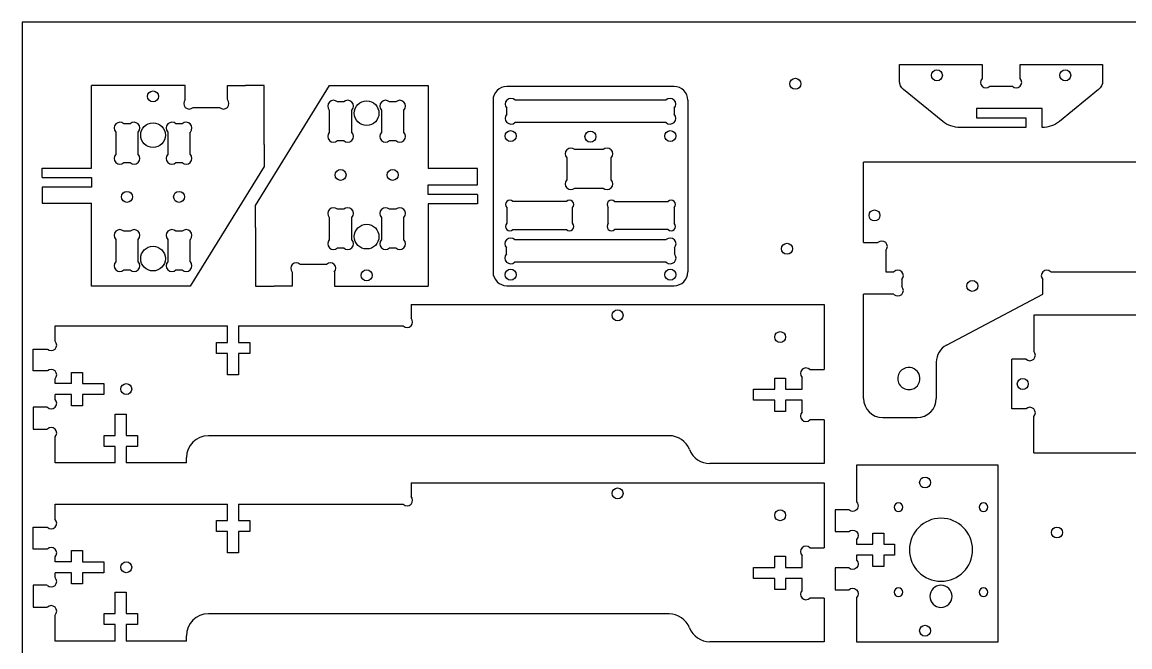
# Model space of a CAD drawing. Header units: millimetres. Extents: x 0 to 1250, y 0 to 611.
# Drawn here: x 0 to 403.6, y 383.3 to 611 of the extents above; entities that cross this region are included whole.
import ezdxf

# ---------------------------------------------------------------- set-up
doc = ezdxf.new("R2010")
doc.units = ezdxf.units.MM
for name, color, linetype in [('helpline', 6, 'Continuous'), ('montaz', 3, 'Continuous'), ('profil wew', 2, 'Continuous')]:
    doc.layers.add(name, color=color, linetype=linetype)

msp = doc.modelspace()

# ---------------------------------------------------------------- linework, layer by layer
for p, q in [((59.46, 587.92), (25.26, 587.92)), ((25.26, 557.81), (25.26, 587.92)), ((59.46, 582.75), (59.46, 587.92)), ((74.78, 587.92), (81.42, 587.92)), ((74.78, 582.75), (74.78, 587.92)), ((88.17, 587.92), (81.42, 587.92)), ((85.04, 544.2), (112.03, 587.92)), ((88.17, 566.42), (88.17, 587.92)), ((112.03, 587.92), (147.96, 587.92)), ((147.96, 587.92), (147.96, 557.6)), ((237.59, 587.52), (176.59, 587.52)), ((171.59, 582.52), (171.59, 519.93)), ((242.59, 582.52), (242.59, 519.93)), ((62.29, 579.92), (71.95, 579.92)), ((88.17, 566.42), (88.17, 558.42)), ((7.26, 554.4), (7.26, 557.81)), ((7.26, 557.81), (25.26, 557.81)), ((88.17, 558.42), (61.18, 514.7)), ((165.96, 557.6), (147.96, 557.6)), ((165.96, 551.72), (165.96, 557.6)), ((704.23, 559.94), (306.59, 559.94)), ((306.59, 530.63), (306.59, 559.94)), ((7.26, 554.4), (25.26, 554.4)), ((25.26, 554.4), (25.26, 550.9)), ((25.26, 550.9), (7.26, 550.9)), ((7.26, 550.9), (7.26, 545.02)), ((147.96, 551.72), (165.96, 551.72)), ((147.96, 548.22), (147.96, 551.72)), ((7.26, 545.02), (25.26, 545.02)), ((25.26, 514.7), (25.26, 545.02)), ((165.96, 548.22), (147.96, 548.22)), ((165.96, 548.22), (165.96, 544.81)), ((85.04, 536.2), (85.04, 544.2)), ((165.96, 544.81), (147.96, 544.81)), ((147.96, 544.81), (147.96, 514.7)), ((85.04, 536.2), (85.04, 514.7)), ((306.59, 530.63), (311.86, 530.63)), ((314.69, 527.8), (314.69, 519.98)), ((110.93, 522.7), (101.27, 522.7)), ((98.44, 519.87), (98.44, 514.7)), ((113.76, 519.87), (113.76, 514.7)), ((314.69, 519.98), (317.68, 519.98)), ((320.51, 517.15), (320.51, 514.6)), ((371.96, 511.88), (371.96, 517.15)), ((374.79, 519.98), (445.33, 519.98)), ((61.18, 514.7), (25.26, 514.7)), ((85.04, 514.7), (91.79, 514.7)), ((98.44, 514.7), (91.79, 514.7)), ((113.76, 514.7), (147.96, 514.7)), ((176.59, 514.93), (237.59, 514.93)), ((306.59, 473.85), (306.59, 511.78)), ((317.68, 511.78), (306.59, 511.78)), ((336.84, 493.29), (371.96, 511.88)), ((141.71, 508.04), (141.71, 503.07)), ((141.71, 508.04), (292.22, 508.04)), ((292.22, 508.04), (292.22, 484.34)), ((458.41, 504.18), (368.63, 504.18)), ((368.63, 504.18), (368.63, 491)), ((12, 494.67), (12, 500.24)), ((12, 500.24), (74.85, 500.24)), ((74.85, 494.24), (74.85, 500.24)), ((78.85, 500.24), (78.85, 494.24)), ((78.85, 500.24), (138.88, 500.24)), ((70.78, 494.24), (74.85, 494.24)), ((70.78, 490.24), (70.78, 494.24)), ((78.85, 494.24), (82.93, 494.24)), ((82.93, 494.24), (82.93, 490.24)), ((4, 483.84), (4, 491.84)), ((4, 491.84), (9.17, 491.84)), ((74.85, 490.24), (70.78, 490.24)), ((74.85, 482.48), (74.85, 490.24)), ((82.93, 490.24), (78.85, 490.24)), ((78.85, 490.24), (78.85, 482.48)), ((333.11, 487.1), (333.11, 473.85)), ((365.8, 488.18), (360.63, 488.18)), ((360.63, 470.02), (360.63, 488.18)), ((9.17, 483.84), (4, 483.84)), ((12, 479.24), (12, 481.02)), ((18, 483.32), (22, 483.32)), ((18, 479.24), (18, 483.32)), ((22, 483.32), (22, 479.24)), ((78.85, 482.48), (74.85, 482.48)), ((274.22, 477.17), (274.22, 481.24)), ((274.22, 481.24), (278.22, 481.24)), ((278.22, 481.24), (278.22, 477.17)), ((284.22, 477.17), (284.22, 481.52)), ((287.05, 484.34), (292.22, 484.34)), ((18, 479.24), (12, 479.24)), ((22, 479.24), (29.76, 479.24)), ((29.76, 479.24), (29.76, 475.24)), ((266.46, 477.17), (274.22, 477.17)), ((266.46, 473.17), (266.46, 477.17)), ((278.22, 477.17), (284.22, 477.17)), ((12, 473.47), (12, 475.24)), ((18, 475.24), (12, 475.24)), ((18, 471.17), (18, 475.24)), ((29.76, 475.24), (22, 475.24)), ((22, 475.24), (22, 471.17)), ((274.22, 473.17), (266.46, 473.17)), ((274.22, 469.1), (274.22, 473.17)), ((278.22, 473.17), (278.22, 469.1)), ((284.22, 473.17), (278.22, 473.17)), ((284.22, 468.82), (284.22, 473.17)), ((9.17, 470.64), (4, 470.64)), ((4, 470.64), (4, 462.64)), ((22, 471.17), (18, 471.17)), ((278.22, 469.1), (274.22, 469.1)), ((365.8, 470.02), (360.63, 470.02)), ((33.94, 460.34), (33.94, 468.11)), ((33.94, 468.11), (37.94, 468.11)), ((37.94, 468.11), (37.94, 460.34)), ((292.22, 465.99), (287.05, 465.99)), ((292.22, 465.99), (292.22, 450.09)), ((313.59, 466.85), (326.11, 466.85)), ((368.63, 454.02), (368.63, 467.2)), ((4, 462.64), (9.17, 462.64)), ((29.86, 460.34), (33.94, 460.34)), ((29.86, 456.34), (29.86, 460.34)), ((37.94, 460.34), (42.01, 460.34)), ((42.01, 460.34), (42.01, 456.34)), ((235.74, 460.24), (67.87, 460.24)), ((12, 450.34), (12, 459.82)), ((33.94, 456.34), (29.86, 456.34)), ((33.94, 450.34), (33.94, 456.34)), ((37.94, 456.34), (37.94, 450.34)), ((42.01, 456.34), (37.94, 456.34)), ((59.87, 450.34), (59.87, 452.24)), ((368.63, 454.02), (642.19, 454.02)), ((33.94, 450.34), (12, 450.34)), ((59.87, 450.34), (37.94, 450.34)), ((292.22, 450.09), (250.64, 450.09)), ((141.71, 443.1), (141.71, 438.13)), ((141.71, 443.1), (292.22, 443.1)), ((292.22, 443.1), (292.22, 419.4)), ((12, 429.73), (12, 435.3)), ((12, 435.3), (74.85, 435.3)), ((74.85, 429.3), (74.85, 435.3)), ((78.85, 435.3), (78.85, 429.3)), ((78.85, 435.3), (138.88, 435.3)), ((70.78, 429.3), (74.85, 429.3)), ((70.78, 425.3), (70.78, 429.3)), ((78.85, 429.3), (82.93, 429.3)), ((82.93, 429.3), (82.93, 425.3)), ((4, 418.9), (4, 426.9)), ((4, 426.9), (9.17, 426.9)), ((74.85, 425.3), (70.78, 425.3)), ((74.85, 417.54), (74.85, 425.3)), ((82.93, 425.3), (78.85, 425.3)), ((78.85, 425.3), (78.85, 417.54)), ((9.17, 418.9), (4, 418.9)), ((12, 414.3), (12, 416.07)), ((18, 418.37), (22, 418.37)), ((18, 414.3), (18, 418.37)), ((22, 418.37), (22, 414.3)), ((78.85, 417.54), (74.85, 417.54)), ((274.22, 412.22), (274.22, 416.3)), ((274.22, 416.3), (278.22, 416.3)), ((278.22, 416.3), (278.22, 412.22)), ((284.22, 412.22), (284.22, 416.57)), ((287.05, 419.4), (292.22, 419.4)), ((18, 414.3), (12, 414.3)), ((22, 414.3), (29.76, 414.3)), ((29.76, 414.3), (29.76, 410.3)), ((266.46, 412.22), (274.22, 412.22)), ((266.46, 408.22), (266.46, 412.22)), ((278.22, 412.22), (284.22, 412.22)), ((304.02, 412.07), (304.02, 412.07)), ((304.02, 412.07), (304.02, 412.07)), ((304.02, 412.07), (304.02, 412.07)), ((304.02, 412.07), (304.02, 412.07)), ((12, 408.53), (12, 410.3)), ((18, 410.3), (12, 410.3)), ((18, 406.23), (18, 410.3)), ((29.76, 410.3), (22, 410.3)), ((22, 410.3), (22, 406.23)), ((274.22, 408.22), (266.46, 408.22)), ((274.22, 404.15), (274.22, 408.22)), ((278.22, 408.22), (278.22, 404.15)), ((284.22, 408.22), (278.22, 408.22)), ((284.22, 403.88), (284.22, 408.22)), ((9.17, 405.7), (4, 405.7)), ((4, 405.7), (4, 397.7)), ((22, 406.23), (18, 406.23)), ((278.22, 404.15), (274.22, 404.15)), ((33.94, 395.4), (33.94, 403.16)), ((33.94, 403.16), (37.94, 403.16)), ((37.94, 403.16), (37.94, 395.4)), ((292.22, 401.05), (287.05, 401.05)), ((292.22, 401.05), (292.22, 385.15)), ((4, 397.7), (9.17, 397.7)), ((12, 385.4), (12, 394.87)), ((29.86, 395.4), (33.94, 395.4)), ((29.86, 391.4), (29.86, 395.4)), ((37.94, 395.4), (42.01, 395.4)), ((42.01, 395.4), (42.01, 391.4)), ((235.74, 395.3), (67.87, 395.3)), ((33.94, 391.4), (29.86, 391.4)), ((33.94, 385.4), (33.94, 391.4)), ((37.94, 391.4), (37.94, 385.4)), ((42.01, 391.4), (37.94, 391.4)), ((33.94, 385.4), (12, 385.4)), ((59.87, 385.4), (37.94, 385.4)), ((59.87, 385.4), (59.87, 387.3)), ((292.22, 385.15), (250.64, 385.15))]:
    msp.add_line(p, q)
msp.add_lwpolyline([(371.72, 572.58), (371.72, 579.58), (347.72, 579.58), (347.72, 576.08), (365.72, 576.08), (365.72, 572.58), (341.76, 572.58, -0.172306), (335.46, 574.82), (321.19, 586.42, -0.225792), (319.71, 589.52), (319.71, 595.62), (349.78, 595.62), (349.78, 590.45, 1), (352.61, 587.62), (360.83, 587.62, 1), (363.65, 590.45), (363.65, 595.62), (393.72, 595.62), (393.72, 589.52, -0.225792), (392.24, 586.42), (377.97, 574.82, -0.171062), (371.72, 572.58, -0.171062)], format="xyb", close=True)
msp.add_lwpolyline([(304.02, 449.56), (304.02, 436.1, -1.008998), (301.19, 433.27), (296.22, 433.27), (296.22, 425.27), (301.19, 425.27, -1), (304.02, 422.44), (304.02, 420.67), (310.02, 420.67), (310.02, 424.74), (314.02, 424.74), (314.02, 420.67), (317.9, 420.67), (317.9, 416.67), (314.02, 416.67), (314.02, 412.6), (310.02, 412.6), (310.02, 416.67), (304.02, 416.67), (304.02, 414.9, -1), (301.19, 412.07), (296.22, 412.07), (296.22, 404.07), (301.19, 404.07, -1), (304.02, 401.24), (304.02, 385.15), (355.61, 385.15), (355.61, 449.56), (304.02, 449.56)], format="xyb")
for centre, radius, start, end in [((176.59, 582.52), 5, 90, 180), ((237.59, 582.52), 5, 0, 90), ((60.87, 581.33), 2, 135, 315), ((73.36, 581.33), 2, 225, 45), ((313.28, 529.21), 2, 315, 135), ((99.85, 521.29), 2, 45, 225), ((112.34, 521.29), 2, 315, 135), ((176.59, 519.93), 5, 180, 270), ((237.59, 519.93), 5, 270, 0), ((319.1, 518.56), 2, 315, 135), ((373.37, 518.56), 2, 45, 225), ((319.1, 513.19), 2, 225, 45), ((140.29, 501.66), 2, 225, 45), ((10.59, 493.26), 2, 225, 45), ((340.11, 487.1), 7, 117.8234, 180), ((367.22, 489.59), 2, 225, 45), ((10.59, 482.43), 2, 315, 135), ((285.63, 482.93), 2, 45, 225), ((10.59, 472.06), 2, 225, 45), ((313.59, 473.85), 7, 180, 270), ((326.11, 473.85), 7, 270, 360), ((285.63, 467.41), 2, 135, 315), ((367.22, 468.61), 2, 315, 135), ((10.59, 461.23), 2, 315, 135), ((67.87, 452.24), 8, 90, 180), ((235.74, 452.24), 8, 21.4417, 90), ((250.64, 458.09), 8, 201.4417, 270), ((140.29, 436.71), 2, 225, 45), ((10.59, 428.31), 2, 225, 45), ((285.63, 417.99), 2, 45, 225), ((10.59, 417.49), 2, 315, 135), ((10.59, 407.11), 2, 225, 45), ((285.63, 402.46), 2, 135, 315), ((10.59, 396.29), 2, 315, 135), ((67.87, 387.3), 8, 90, 180), ((235.74, 387.3), 8, 21.4417, 90), ((250.64, 393.15), 8, 201.4417, 270)]:
    msp.add_arc(centre, radius, start, end)
at = {"layer": 'helpline'}
for p, q in [((1250, 611), (0, 611)), ((0, 611), (0, 0))]:
    msp.add_line(p, q, dxfattribs=at)
at = {"layer": 'montaz'}
for centre in [(333.33, 591.62), (380.1, 591.62), (281.76, 588.52), (236.18, 569.47), (116.03, 555.31), (135.01, 555.31), (38.2, 547.31), (57.18, 547.31), (278.71, 528.38), (178.01, 518.93), (346.23, 514.86), (216.96, 504.14), (276.22, 496.19), (364.63, 479.1), (37.94, 477.24), (216.96, 439.2), (276.22, 431.25), (377.08, 424.96), (37.94, 412.3)]:
    msp.add_circle(centre, 2, dxfattribs=at)
for centre, start, end in [((319.32, 434.17), 90, 270), ((319.32, 434.17), 270, 90), ((350.32, 403.17), 90, 270), ((350.32, 403.17), 270, 90)]:
    msp.add_arc(centre, 1.6, start, end, dxfattribs=at)
at = {"layer": 'profil wew'}
for p, q in [((117.16, 581.91), (114.9, 581.91)), ((136.14, 581.91), (133.88, 581.91)), ((179.56, 582.62), (234.62, 582.62)), ((111.93, 578.94), (111.93, 570.8)), ((120.13, 570.8), (120.13, 578.94)), ((130.91, 578.94), (130.91, 570.8)), ((139.11, 570.8), (139.11, 578.94)), ((176.59, 577.39), (176.59, 579.66)), ((237.59, 579.66), (237.59, 577.39)), ((39.33, 573.91), (37.07, 573.91)), ((58.31, 573.91), (56.05, 573.91)), ((234.62, 574.42), (179.56, 574.42)), ((34.1, 570.94), (34.1, 562.8)), ((42.3, 562.8), (42.3, 570.94)), ((53.08, 570.94), (53.08, 562.8)), ((61.28, 562.8), (61.28, 570.94)), ((114.9, 567.83), (117.16, 567.83)), ((133.88, 567.83), (136.14, 567.83)), ((37.07, 559.83), (39.33, 559.83)), ((56.05, 559.83), (58.31, 559.83)), ((198.34, 545.63), (178.84, 545.63)), ((215.84, 545.63), (235.35, 545.63)), ((117.16, 542.79), (114.9, 542.79)), ((136.14, 542.79), (133.88, 542.79)), ((176.59, 543.39), (176.59, 537.66)), ((200.59, 537.66), (200.59, 543.39)), ((213.59, 537.66), (213.59, 543.39)), ((237.59, 543.39), (237.59, 537.66)), ((111.93, 539.82), (111.93, 531.68)), ((120.13, 531.68), (120.13, 539.82)), ((130.91, 539.82), (130.91, 531.68)), ((139.11, 531.68), (139.11, 539.82)), ((39.33, 534.79), (37.07, 534.79)), ((58.31, 534.79), (56.05, 534.79)), ((178.84, 535.42), (198.34, 535.42)), ((235.35, 535.42), (215.84, 535.42)), ((34.1, 531.82), (34.1, 523.68)), ((42.3, 523.68), (42.3, 531.82)), ((53.08, 531.82), (53.08, 523.68)), ((61.28, 523.68), (61.28, 531.82)), ((179.46, 531.72), (234.72, 531.72)), ((114.9, 528.71), (117.16, 528.71)), ((133.88, 528.71), (136.14, 528.71)), ((176.49, 526.49), (176.49, 528.75)), ((237.69, 528.75), (237.69, 526.49)), ((37.07, 520.71), (39.33, 520.71)), ((56.05, 520.71), (58.31, 520.71)), ((234.72, 523.52), (179.46, 523.52))]:
    msp.add_line(p, q, dxfattribs=at)
msp.add_lwpolyline([(211.68, 550.53, 0.980272), (214.65, 553.5), (214.65, 561.55, 0.980272), (211.68, 564.52), (201.42, 564.52, 0.980272), (198.45, 561.55), (198.45, 553.5, 0.980272), (201.42, 550.53)], format="xyb", close=True, dxfattribs=at)
for centre, radius in [((47.69, 583.92), 2), ((125.52, 577.81), 4.5), ((47.69, 569.81), 4.5), ((178.01, 569.47), 2), ((207.09, 569.27), 2), ((310.59, 540.53), 2), ((125.52, 532.81), 4.5), ((47.69, 524.81), 4.5), ((125.52, 518.7), 2), ((236.18, 518.93), 2), ((329.02, 443.19), 2), ((329.02, 389.15), 2)]:
    msp.add_circle(centre, radius, dxfattribs=at)
for centre, radius, start, end in [((113.44, 580.4), 2.1, 46.1416, 223.8584), ((118.62, 580.4), 2.1, 316.1416, 133.8584), ((132.43, 580.4), 2.1, 46.1416, 223.8584), ((137.6, 580.4), 2.1, 316.1416, 133.8584), ((178.11, 581.11), 2.1, 46.1416, 223.8584), ((236.08, 581.11), 2.1, 316.1416, 133.8584), ((178.11, 575.94), 2.1, 136.1416, 313.8584), ((236.08, 575.94), 2.1, 226.1416, 43.8584), ((35.61, 572.4), 2.1, 46.1416, 223.8584), ((40.79, 572.4), 2.1, 316.1416, 133.8584), ((54.6, 572.4), 2.1, 46.1416, 223.8584), ((59.77, 572.4), 2.1, 316.1416, 133.8584), ((113.44, 569.35), 2.1, 136.1416, 313.8584), ((118.62, 569.35), 2.1, 226.1416, 43.8584), ((132.43, 569.35), 2.1, 136.1416, 313.8584), ((137.6, 569.35), 2.1, 226.1416, 43.8584), ((35.61, 561.35), 2.1, 136.1416, 313.8584), ((40.79, 561.35), 2.1, 226.1416, 43.8584), ((54.6, 561.35), 2.1, 136.1416, 313.8584), ((59.77, 561.35), 2.1, 226.1416, 43.8584), ((177.71, 544.51), 1.59, 45, 225), ((199.47, 544.51), 1.59, 315, 135), ((214.72, 544.51), 1.59, 45, 225), ((236.47, 544.51), 1.59, 315, 135), ((113.44, 541.27), 2.1, 46.1416, 223.8584), ((118.62, 541.27), 2.1, 316.1416, 133.8584), ((132.43, 541.27), 2.1, 46.1416, 223.8584), ((137.6, 541.27), 2.1, 316.1416, 133.8584), ((177.71, 536.54), 1.59, 135, 315), ((199.47, 536.54), 1.59, 225, 45), ((214.72, 536.54), 1.59, 135, 315), ((236.47, 536.54), 1.59, 225, 45), ((35.61, 533.27), 2.1, 46.1416, 223.8584), ((40.79, 533.27), 2.1, 316.1416, 133.8584), ((54.6, 533.27), 2.1, 46.1416, 223.8584), ((59.77, 533.27), 2.1, 316.1416, 133.8584), ((113.44, 530.22), 2.1, 136.1416, 313.8584), ((118.62, 530.22), 2.1, 226.1416, 43.8584), ((132.43, 530.22), 2.1, 136.1416, 313.8584), ((137.6, 530.22), 2.1, 226.1416, 43.8584), ((178.01, 530.2), 2.1, 46.1416, 223.8584), ((236.18, 530.2), 2.1, 316.1416, 133.8584), ((178.01, 525.03), 2.1, 136.1416, 313.8584), ((236.18, 525.03), 2.1, 226.1416, 43.8584), ((35.61, 522.22), 2.1, 136.1416, 313.8584), ((40.79, 522.22), 2.1, 226.1416, 43.8584), ((54.6, 522.22), 2.1, 136.1416, 313.8584), ((59.77, 522.22), 2.1, 226.1416, 43.8584), ((323.11, 481.08), 4.05, 106, 286), ((323.11, 481.08), 4.05, 286, 106), ((350.32, 434.17), 1.6, 90, 270), ((350.32, 434.17), 1.6, 270, 90), ((334.82, 418.67), 11.5, 90, 270), ((334.82, 418.67), 11.5, 270, 90), ((319.32, 403.17), 1.6, 90, 270), ((319.32, 403.17), 1.6, 270, 90), ((334.82, 401.67), 4.05, 90, 270), ((334.82, 401.67), 4.05, 270, 90)]:
    msp.add_arc(centre, radius, start, end, dxfattribs=at)

doc.saveas('drawing.dxf')
